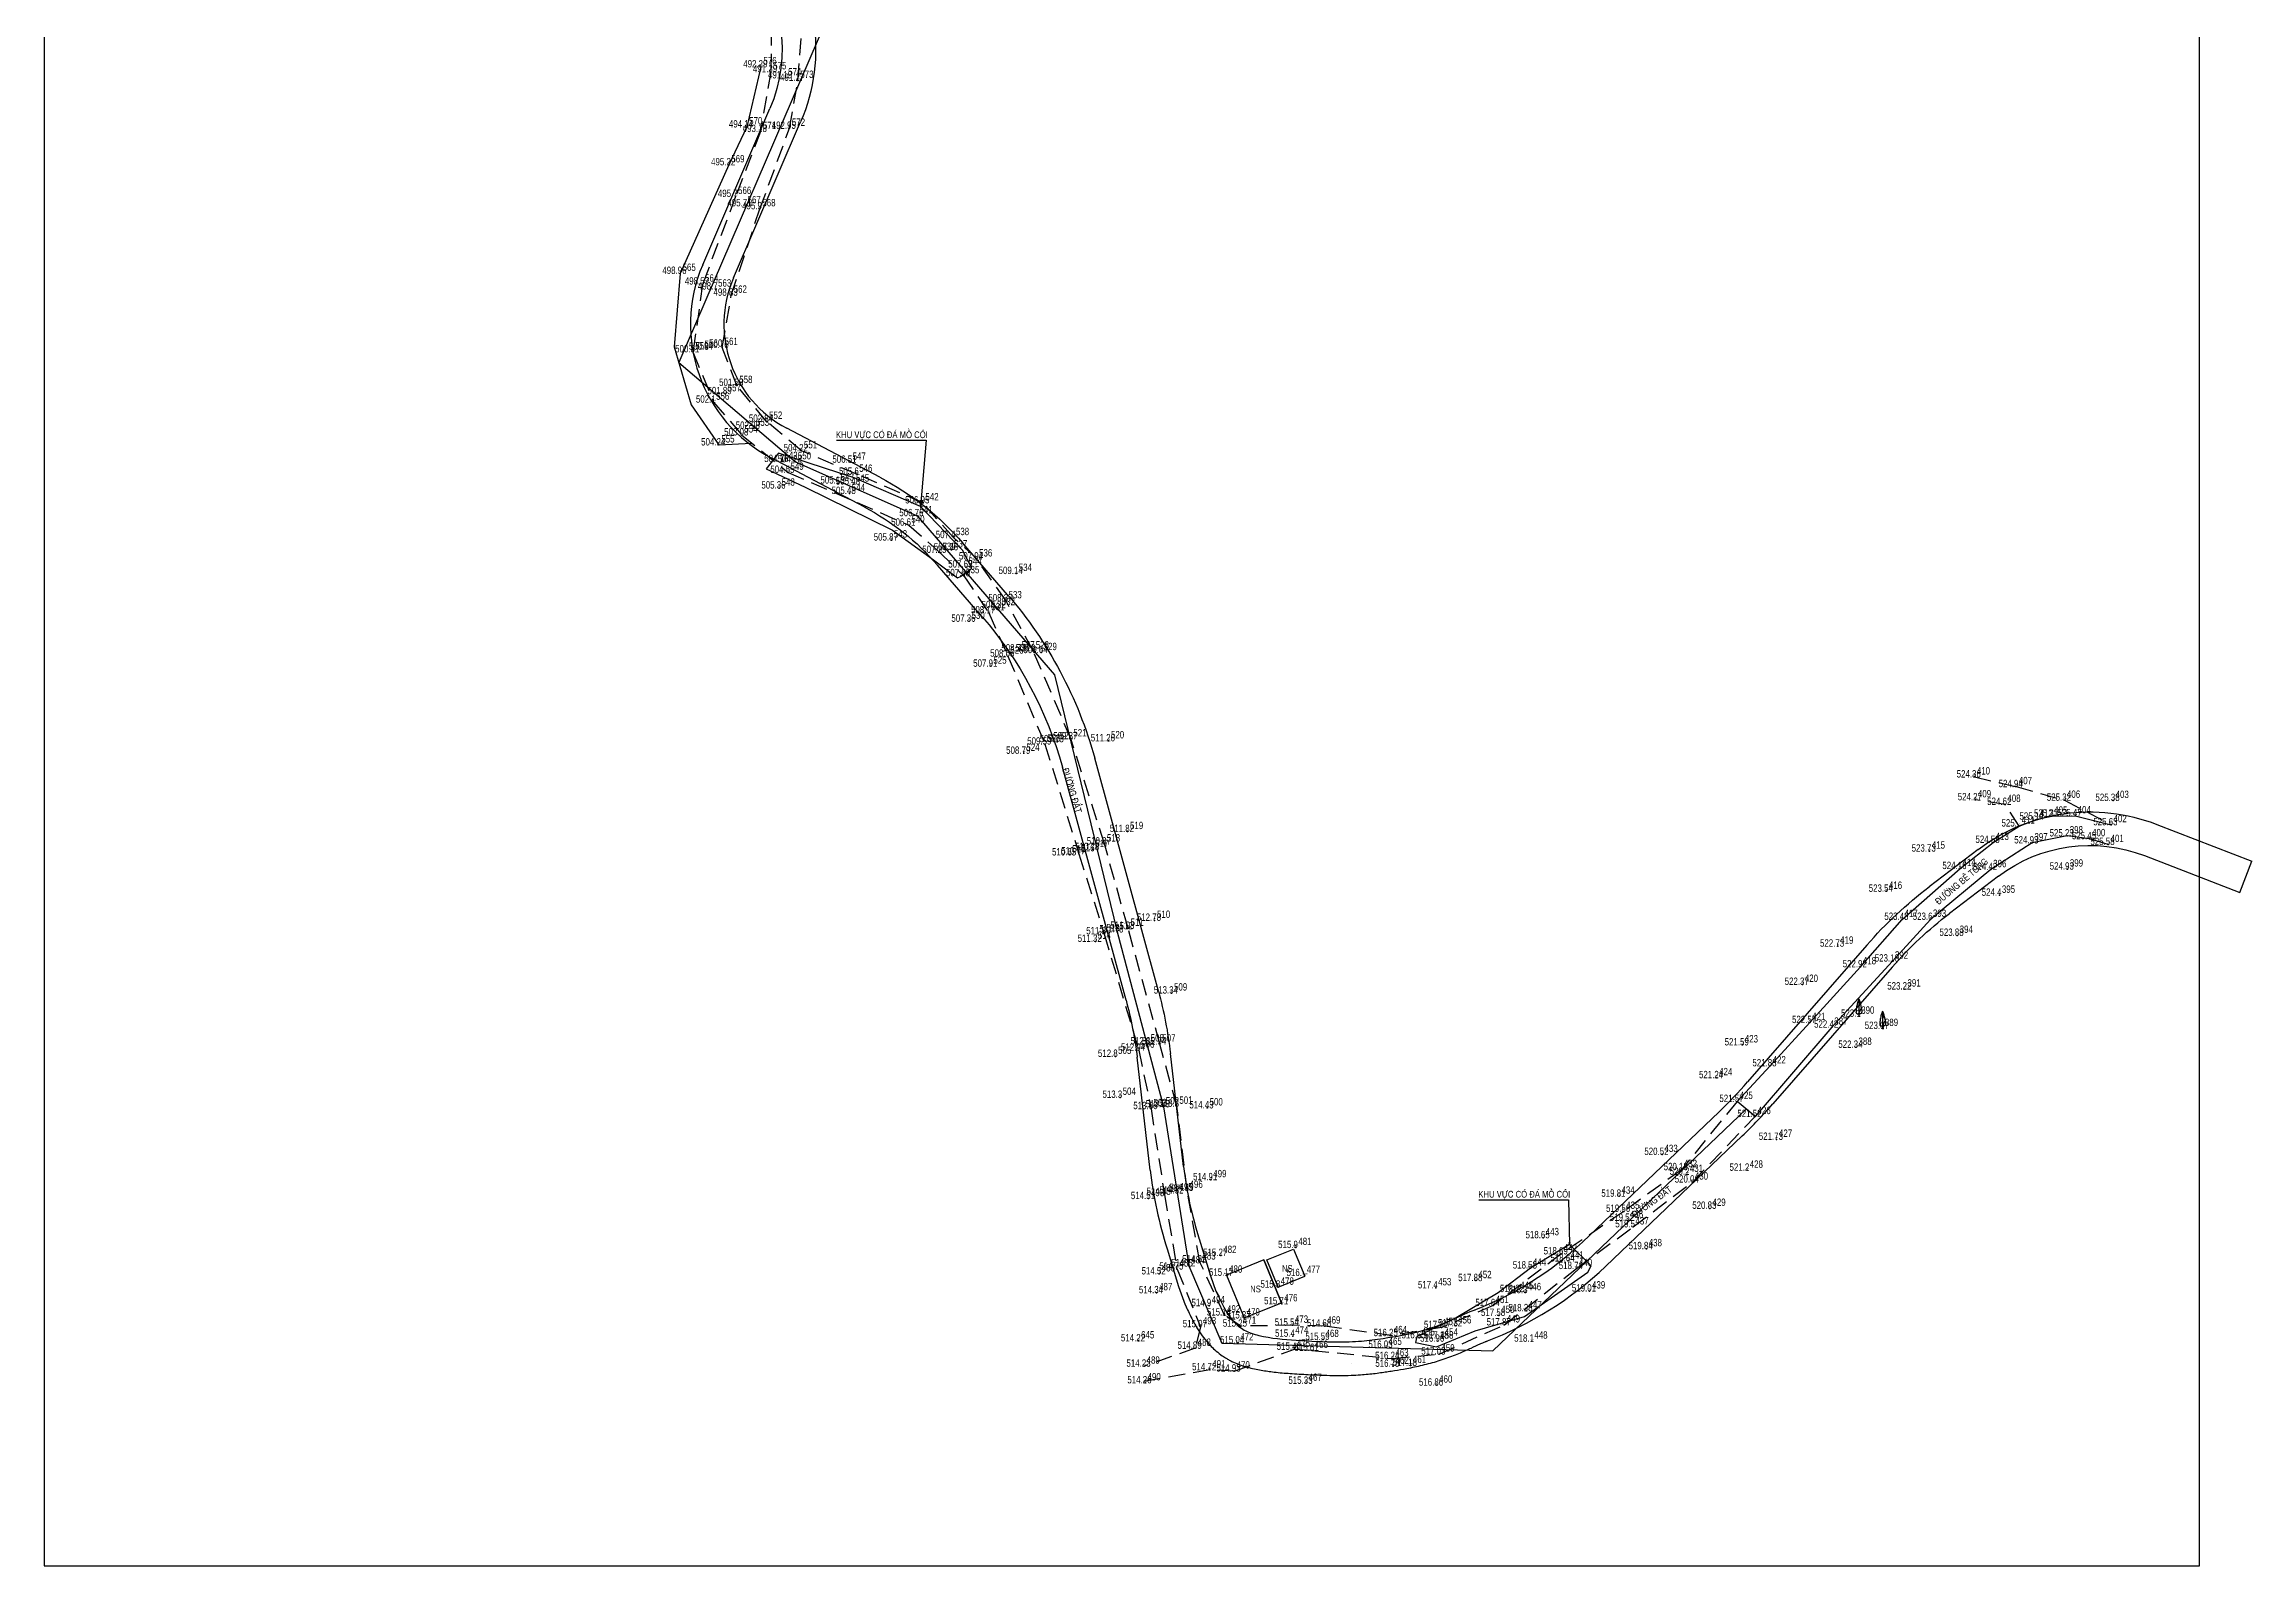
# Model space of a CAD drawing. Extents: x 543979 to 544308, y 1852451 to 1852854.
# Drawn here: x 543978.6 to 544307.5, y 1852450.5 to 1852677.4 of the extents above; entities that cross this region are included whole.
import ezdxf
from ezdxf.enums import TextEntityAlignment as Align

# ---------------------------------------------------------------- set-up
doc = ezdxf.new("R2010")
doc.units = 0
doc.header["$MEASUREMENT"] = 0
doc.linetypes.add('DUONGMON1', pattern=[3.75, 2.5, -1.25])
for name, color, linetype in [('congtrinh', 4, 'Continuous'), ('DIAVAT', 1, 'Continuous'), ('DIEM', 7, 'Continuous'), ('DOCAO_CT', 7, 'Continuous'), ('KHUNG', 1, 'Continuous'), ('NEN', 3, 'Continuous'), ('SHD_CT', 7, 'Continuous'), ('SO-THUA', 7, 'Continuous'), ('Tuyen duong', 1, 'Continuous')]:
    doc.layers.add(name, color=color, linetype=linetype)
doc.styles.add('MOC', font='VHARIALN.ttf', dxfattribs={"height": 2})
doc.linetypes.add('TAL_N_T', pattern='A,0.5,[130,ltypeshp.shx,S=0.25,R=0,X=0,Y=0.25],1,[130,ltypeshp.shx,S=0.5,R=0,X=0,Y=0.5],0.5', length=2)

# ---------------------------------------------------------------- blocks, each defined once
blk = doc.blocks.new('A$C63284C57')
at = {"layer": 'NEN', "color": 250}
blk.add_line((0.92, 0.85), (0.92, 0), dxfattribs=at)
for points in [[(0.92, 5.74), (0.92, 1.39)], [(0.92, 5.74), (0.92, 0), (1.37, 0)], [(0.92, 5.74), (0.92, 5.71)], [(0.92, 5.43), (0.99, 5.56)], [(0.92, 3.16), (1.44, 4.2)], [(0.92, 0.88), (1.77, 2.58)], [(0.92, 1.39), (0.92, 0.65)], [(0.92, 0.65), (0.92, 0.15)], [(0.92, 0.15), (0.92, 0)]]:
    blk.add_lwpolyline(points, dxfattribs=at)
for points in [[(0.92, 5.74), (0.71, 5.11), (0.52, 4.52), (0.36, 3.81), (0.21, 3.07), (0.11, 2.51), (0.05, 1.85), (0.02, 1.41), (0.02, 1.09), (0.24, 0.91), (0.61, 0.83), (0.92, 0.85)], [(0.92, 5.74), (1.18, 5.17), (1.34, 4.58), (1.5, 3.98), (1.59, 3.54), (1.72, 2.95), (1.81, 2.47), (1.9, 1.94), (1.9, 1.48), (1.78, 1.03), (1.62, 0.88), (1.26, 0.84), (0.92, 0.85)]]:
    blk.add_spline(points, degree=3, dxfattribs=at)

msp = doc.modelspace()

# ---------------------------------------------------------------- linework, layer by layer
at = {"layer": 'congtrinh', "color": 250}
for points in [[(544286.12, 1852558.07), (544283.36, 1852558.93), (544280.03, 1852559.35), (544274.78, 1852558.31), (544268.63, 1852554.33), (544259.65, 1852546.91), (544254, 1852540.69), (544244.95, 1852530.83), (544233.52, 1852517.52), (544230.85, 1852519.76), (544235.77, 1852525.08), (544241.66, 1852531.53), (544249.22, 1852539.84), (544255.41, 1852546.9), (544264.06, 1852554.49), (544268.99, 1852558.38), (544272.88, 1852560.82), (544275.55, 1852561.85), (544277.72, 1852562.29), (544281.21, 1852562.35), (544286.55, 1852561.02)], [(544162.47, 1852492.08), (544160.8, 1852496.15), (544164.75, 1852497.77), (544166.42, 1852493.7)], [(544160.34, 1852496.14), (544154.79, 1852493.86), (544157.41, 1852487.49), (544162.96, 1852489.77), (544160.34, 1852496.14)], [(544154.79, 1852493.86), (544157.41, 1852487.49)], [(544160.34, 1852496.14), (544162.96, 1852489.77)], [(544162.47, 1852492.08), (544166.42, 1852493.7)]]:
    msp.add_lwpolyline(points, dxfattribs=at)
at = {"layer": 'DIAVAT', "color": 250}
for points in [[(544096.65, 1852618.33), (544110.01, 1852618.33), (544109.2, 1852608.45), (544109.46, 1852609.36), (544109.2, 1852608.45), (544109.17, 1852609.43)], [(544192.36, 1852505.11), (544205.72, 1852505.11), (544205.87, 1852498.45), (544205.91, 1852498.73), (544205.87, 1852498.45), (544205.8, 1852498.72)]]:
    msp.add_lwpolyline(points, dxfattribs=at)
at = {"layer": 'DIEM', "color": 250}
for p in [(544085.41, 1852674), (544086.86, 1852673.26), (544089.11, 1852672.35), (544090.91, 1852671.99), (544083.28, 1852665.04), (544085.33, 1852664.36), (544089.66, 1852664.84), (544080.62, 1852659.4), (544081.63, 1852654.68), (544083.06, 1852653.28), (544085.25, 1852652.84), (544073.36, 1852643.21), (544076.72, 1852641.61), (544078.65, 1852640.87), (544080.98, 1852639.96), (544075.27, 1852631.52), (544077.32, 1852631.91), (544079.64, 1852632.17), (544080.08, 1852625.27), (544081.81, 1852626.5), (544078.36, 1852624), (544082.57, 1852619.12), (544084.3, 1852620.12), (544086.25, 1852621.15), (544079.15, 1852617.64), (544088.55, 1852615.17), (544090.54, 1852615.13), (544091.45, 1852616.76), (544098.69, 1852615.06), (544089.44, 1852613.55), (544096.92, 1852611.96), (544099.2, 1852611.8), (544099.69, 1852613.27), (544088.11, 1852611.21), (544098.58, 1852610.4), (544109.55, 1852609), (544107.45, 1852605.68), (544108.66, 1852607.09), (544104.85, 1852603.46), (544112.08, 1852601.61), (544113.81, 1852602), (544114.09, 1852603.82), (544115.95, 1852599.43), (544117.55, 1852600.64), (544123.45, 1852598.47), (544115.61, 1852598.15), (544119.35, 1852592.61), (544120.92, 1852593.38), (544121.93, 1852594.4), (544116.42, 1852591.35), (544122.2, 1852586.15), (544123.87, 1852586.93), (544125.98, 1852586.93), (544127.16, 1852586.68), (544119.68, 1852584.65), (544127.72, 1852573.05), (544129.56, 1852573.39), (544131.59, 1852573.82), (544137.19, 1852573.53), (544124.58, 1852571.67), (544266.19, 1852568.14), (544272.44, 1852566.7), (544266.35, 1852564.74), (544270.74, 1852564.05), (544277.72, 1852562.29), (544279.63, 1852564.67), (544281.21, 1852562.35), (544286.88, 1852564.64), (544140.04, 1852560), (544272.88, 1852560.82), (544275.55, 1852561.85), (544280.03, 1852559.35), (544283.36, 1852558.93), (544286.55, 1852561.02), (544131.41, 1852556.52), (544132.78, 1852556.67), (544134.84, 1852557.31), (544136.58, 1852558.15), (544259.48, 1852557.09), (544268.99, 1852558.38), (544274.78, 1852558.31), (544286.12, 1852558.07), (544264.06, 1852554.49), (544268.63, 1852554.33), (544280.05, 1852554.41), (544253.1, 1852551.1), (544269.92, 1852550.5), (544144.05, 1852546.76), (544255.41, 1852546.9), (544259.65, 1852546.91), (544135.23, 1852543.63), (544136.52, 1852544.76), (544138.47, 1852545.04), (544140.11, 1852545.58), (544245.83, 1852542.92), (544263.64, 1852544.53), (544249.22, 1852539.84), (544254, 1852540.69), (544146.58, 1852535.93), (544240.57, 1852537.22), (544255.85, 1852536.53), (544248.96, 1852532.47), (544241.66, 1852531.53), (544244.95, 1852530.83), (544252.49, 1852530.65), (544138.25, 1852526.48), (544141.69, 1852527.41), (544143.11, 1852528.34), (544144.84, 1852528.31), (544231.63, 1852528.2), (544248.56, 1852527.84), (544227.81, 1852523.31), (544235.77, 1852525.08), (544138.93, 1852520.38), (544230.85, 1852519.76), (544143.53, 1852518.69), (544145.36, 1852518.96), (544147.39, 1852519.05), (544151.89, 1852518.8), (544233.52, 1852517.52), (544236.71, 1852514.12), (544219.66, 1852511.87), (544222.54, 1852509.6), (544232.35, 1852509.51), (544148.9, 1852506.51), (544152.43, 1852508.1), (544223.44, 1852508.9), (544224.18, 1852507.75), (544143.17, 1852505.29), (544145.51, 1852505.92), (544147.41, 1852506.12), (544213.25, 1852505.64), (544213.95, 1852503.38), (544226.8, 1852503.83), (544214.53, 1852502.04), (544215.33, 1852501.07), (544153.92, 1852496.81), (544165.11, 1852497.99), (544201.96, 1852499.45), (544204.65, 1852497.03), (544217.32, 1852497.82), (544144.75, 1852494.06), (544147.4, 1852494.79), (544149.16, 1852495.26), (544150.81, 1852495.83), (544154.79, 1852493.86), (544166.37, 1852493.82), (544191.93, 1852493.06), (544200.06, 1852494.93), (544205.68, 1852495.99), (544206.91, 1852494.86), (544144.36, 1852491.25), (544162.47, 1852492.08), (544185.94, 1852491.99), (544198.14, 1852491.43), (544199.31, 1852491.27), (544208.86, 1852491.51), (544152.2, 1852489.32), (544154.48, 1852487.93), (544157.41, 1852487.49), (544163.02, 1852489.61), (544164.6, 1852486.41), (544194.49, 1852489.34), (544195.32, 1852487.86), (544196.16, 1852486.46), (544199.41, 1852488.57), (544141.68, 1852484.08), (544150.89, 1852486.19), (544156.46, 1852483.79), (544156.86, 1852486.27), (544164.65, 1852484.77), (544169.16, 1852484.29), (544169.4, 1852486.28), (544178.56, 1852483.12), (544179.33, 1852484.86), (544183.48, 1852484.52), (544186.26, 1852484.03), (544186.82, 1852486.06), (544186.9, 1852484.48), (544188.91, 1852486.31), (544200.27, 1852484.03), (544142.5, 1852480.3), (544150.12, 1852482.97), (544164.89, 1852482.82), (544167.54, 1852482.66), (544179.56, 1852481.44), (544179.59, 1852480.29), (544182.18, 1852480.41), (544186.43, 1852482.11), (544142.64, 1852477.81), (544152.28, 1852479.77), (544155.92, 1852479.58), (544166.64, 1852477.75), (544186.09, 1852477.48)]:
    msp.add_point(p, dxfattribs=at)
at = {"layer": 'KHUNG', "color": 250}
msp.add_lwpolyline([(543978.61, 1852450.54), (544299.75, 1852450.54), (544299.75, 1852854.29), (543978.61, 1852854.29)], close=True, dxfattribs=at)
msp.add_lwpolyline([(544014.76, 1852829.49), (544020.88, 1852827.88), (544040.31, 1852830.37), (544053.32, 1852819.86), (544063.95, 1852802.36), (544064.77, 1852786.01), (544068.02, 1852758.74), (544058.39, 1852727.96), (544062.5, 1852716.25), (544077.43, 1852701.78), (544095.15, 1852681.02), (544073.17, 1852629.92), (544090.54, 1852615.13), (544108.66, 1852607.09), (544129.14, 1852583.38), (544138.47, 1852545.04), (544145.36, 1852518.96), (544149.16, 1852495.26), (544154.09, 1852483.73), (544194.45, 1852482.57), (544232.18, 1852518.64)], dxfattribs=at)
at = {"layer": 'NEN', "color": 250, "linetype": 'DUONGMON1'}
for points in [[(544086.99, 1852679.71), (544086.86, 1852673.26), (544085.33, 1852664.36), (544081.63, 1852654.68), (544076.72, 1852641.61), (544075.27, 1852631.52), (544078.36, 1852624), (544082.57, 1852619.12), (544089.44, 1852613.55), (544107.45, 1852605.68), (544112.08, 1852601.61), (544115.61, 1852598.15), (544119.35, 1852592.61), (544122.2, 1852586.15), (544127.72, 1852573.05), (544132.78, 1852556.67), (544136.52, 1852544.76), (544141.69, 1852527.41), (544143.53, 1852518.69), (544145.51, 1852505.92), (544147.4, 1852494.79), (544150.89, 1852486.19), (544150.12, 1852482.97), (544142.5, 1852480.3)], [(544230.85, 1852519.76), (544222.54, 1852509.6), (544213.95, 1852503.38), (544204.65, 1852497.03), (544194.49, 1852489.34), (544186.82, 1852486.06), (544179.33, 1852484.86), (544169.4, 1852486.28), (544164.6, 1852486.41), (544156.86, 1852486.27), (544154.48, 1852487.93), (544150.81, 1852495.83), (544148.9, 1852506.51), (544147.39, 1852519.05), (544144.84, 1852528.31), (544140.11, 1852545.58), (544136.58, 1852558.15), (544131.59, 1852573.82), (544125.98, 1852586.93), (544121.93, 1852594.4), (544117.55, 1852600.64), (544114.09, 1852603.82), (544109.55, 1852609), (544099.69, 1852613.27), (544091.45, 1852616.76), (544086.25, 1852621.15), (544081.81, 1852626.5), (544079.64, 1852632.17), (544080.98, 1852639.96), (544085.25, 1852652.84), (544089.66, 1852664.84), (544090.91, 1852671.99), (544091.48, 1852679.39)], [(544266.19, 1852568.14), (544272.44, 1852566.7), (544279.63, 1852564.67), (544286.55, 1852561.02)], [(544272.88, 1852560.82), (544270.74, 1852564.05), (544266.35, 1852564.74)], [(544155.92, 1852479.58), (544164.89, 1852482.82), (544167.54, 1852482.66), (544179.56, 1852481.44), (544186.43, 1852482.11), (544196.16, 1852486.46), (544206.91, 1852494.86), (544215.33, 1852501.07), (544224.18, 1852507.75), (544233.52, 1852517.52)], [(544155.92, 1852479.58), (544152.28, 1852479.77), (544142.35, 1852478)]]:
    msp.add_lwpolyline(points, dxfattribs=at)
at = {"layer": 'NEN', "color": 250, "linetype": 'TAL_N_T'}
msp.add_lwpolyline([(544085.41, 1852674), (544083.28, 1852665.04), (544080.62, 1852659.4), (544073.36, 1852643.21), (544072.5, 1852632.25), (544074.99, 1852623.6), (544079.15, 1852617.64), (544084.05, 1852617.92)], dxfattribs=at)
at = {"layer": 'NEN', "color": 250}
for points in [[(544115.12, 1852598.04), (544116.85, 1852599.25), (544115.43, 1852601.93), (544109.2, 1852608.45), (544099.28, 1852612.73), (544092.43, 1852614.97), (544088.04, 1852616.41), (544086.2, 1852614.06), (544092.01, 1852611.36), (544104.99, 1852604.95), (544111.11, 1852600.49), (544114.71, 1852597.83), (544115.12, 1852598.04)], [(544200.06, 1852494.93), (544195.25, 1852491.23), (544188.96, 1852487.52), (544183.11, 1852484.71), (544182.92, 1852483.84), (544186.06, 1852483.18), (544191.79, 1852485.58), (544199.14, 1852487.71), (544208.61, 1852494.32), (544209.1, 1852495.27), (544205.87, 1852498.45), (544200.06, 1852494.93)]]:
    msp.add_lwpolyline(points, dxfattribs=at)
at = {"layer": 'Tuyen duong', "color": 1, "lineweight": 25}
for points in [[(544087.04, 1852694.45, -0.28468), (544091.32, 1852665.8, -0.28468)], [(544083.22, 1852691.21, -0.28468), (544086.73, 1852667.77, -0.28468)], [(544076.73, 1852644.51, 0.391422), (544086.91, 1852615.72, 0.391422)], [(544081.32, 1852642.54, 0.391422), (544089.24, 1852620.14, 0.391422)], [(544103.13, 1852612.83, -0.09374), (544115.5, 1852603, -0.09374)], [(544100.8, 1852608.4, -0.09374), (544111.71, 1852599.73, -0.09374)], [(544122.15, 1852595.3, -0.111834), (544135.13, 1852570.93, -0.111834)], [(544118.36, 1852592.03, -0.111834), (544130.31, 1852569.61, -0.111834)], [(544118.36, 1852592.03, -0.111834), (544130.31, 1852569.61, -0.111834)], [(544266.74, 1852557.32, -0.260883), (544293.35, 1852561.08, -0.260883)], [(544269.77, 1852553.34, -0.260883), (544291.54, 1852556.42, -0.260883)], [(544250.18, 1852543.09, -0.050801), (544259.43, 1852551.75, -0.050801)], [(544253.95, 1852539.81, -0.050801), (544262.46, 1852547.77, -0.050801)], [(544144.62, 1852536.21, -0.037815), (544146.41, 1852526.94, -0.037815)], [(544139.8, 1852534.89, -0.037815), (544141.45, 1852526.37, -0.037815)], [(544228.15, 1852518.24, 0.022782), (544232.4, 1852522.69, 0.022782)], [(544231.6, 1852514.63, 0.022782), (544236.16, 1852519.4, 0.022782)], [(544143.41, 1852509.51, 0.047278), (544145.91, 1852497.81, 0.047278)], [(544148.37, 1852510.09, 0.047449), (544150.7, 1852499.26, 0.047449)], [(544191.54, 1852488.62, 0.099376), (544207.82, 1852498.81)], [(544193.4, 1852483.98, 0.099815), (544211.28, 1852495.2)]]:
    msp.add_lwpolyline(points, format="xyb", dxfattribs=at)
for points in [[(544076.73, 1852644.51), (544086.73, 1852667.77)], [(544081.32, 1852642.54), (544091.32, 1852665.8)], [(544103.13, 1852612.83), (544089.24, 1852620.14)], [(544100.8, 1852608.4), (544086.91, 1852615.72)], [(544122.15, 1852595.3), (544115.5, 1852603)], [(544118.36, 1852592.03), (544111.71, 1852599.73)], [(544139.8, 1852534.89), (544130.31, 1852569.61)], [(544144.62, 1852536.21), (544135.13, 1852570.93)], [(544293.35, 1852561.08), (544307.53, 1852555.58)], [(544266.74, 1852557.32), (544259.43, 1852551.75)], [(544291.54, 1852556.42), (544305.72, 1852550.92)], [(544305.72, 1852550.92), (544307.53, 1852555.58)], [(544269.77, 1852553.34), (544262.46, 1852547.77)], [(544250.18, 1852543.09), (544232.4, 1852522.69)], [(544253.95, 1852539.81), (544236.16, 1852519.4)], [(544143.41, 1852509.51), (544141.45, 1852526.37)], [(544148.37, 1852510.09), (544146.41, 1852526.94)], [(544228.15, 1852518.24), (544207.82, 1852498.81)], [(544231.6, 1852514.63), (544211.28, 1852495.2)], [(544173.35, 1852480.65), (544173.35, 1852480.65)]]:
    msp.add_lwpolyline(points, dxfattribs=at)
at = {"layer": 'Tuyen duong'}
for points in [[(544145.91, 1852497.81), (544147.63, 1852492.18), (544148.62, 1852489.43), (544148.72, 1852489.25)], [(544150.69, 1852499.27), (544152.38, 1852493.76), (544153.2, 1852491.47), (544153.66, 1852490.63)]]:
    msp.add_lwpolyline(points, dxfattribs=at)
msp.add_spline([(544153.2, 1852491.47), (544155.84, 1852486.98), (544157.41, 1852485.69), (544159.58, 1852484.89), (544165.17, 1852484.17), (544171.27, 1852483.92), (544174.86, 1852484.05), (544178.09, 1852484.45), (544183.8, 1852485.58), (544187.99, 1852487.05), (544191.54, 1852488.62), (544191.83, 1852488.73)], degree=3, dxfattribs=at)
msp.add_open_spline([(544148.65, 1852489.39), (544148.79, 1852489.09), (544148.94, 1852488.77), (544149.41, 1852487.78), (544149.76, 1852487.06), (544150.64, 1852485.55), (544151.17, 1852484.75), (544152.24, 1852483.49), (544152.7, 1852483.01), (544153.52, 1852482.31), (544153.82, 1852482.07), (544154.35, 1852481.7), (544154.57, 1852481.56), (544154.96, 1852481.33), (544155.13, 1852481.23), (544155.47, 1852481.06), (544155.64, 1852480.98), (544156.13, 1852480.75), (544156.45, 1852480.62), (544157.15, 1852480.37), (544157.52, 1852480.26), (544158.24, 1852480.07), (544158.58, 1852479.99), (544159.26, 1852479.84), (544159.59, 1852479.77), (544160.59, 1852479.6), (544161.23, 1852479.51), (544162.68, 1852479.34), (544163.47, 1852479.27), (544164.69, 1852479.19), (544165.13, 1852479.16), (544166.04, 1852479.1), (544166.49, 1852479.08), (544167.86, 1852479.01), (544168.78, 1852478.97), (544170.31, 1852478.93), (544170.9, 1852478.92), (544172.11, 1852478.92), (544172.72, 1852478.93), (544173.8, 1852478.97), (544174.26, 1852478.99), (544175.1, 1852479.05), (544175.49, 1852479.08), (544176.6, 1852479.19), (544177.29, 1852479.28), (544178.27, 1852479.42), (544178.57, 1852479.47), (544179.17, 1852479.56), (544179.47, 1852479.6), (544180.38, 1852479.75), (544181, 1852479.85), (544182.4, 1852480.11), (544183.19, 1852480.27), (544184.76, 1852480.65), (544185.55, 1852480.86), (544187.09, 1852481.34), (544187.86, 1852481.61), (544188.95, 1852482.03), (544189.29, 1852482.17), (544189.91, 1852482.43), (544190.19, 1852482.55), (544190.71, 1852482.79), (544190.96, 1852482.9), (544191.69, 1852483.24), (544192.13, 1852483.44), (544192.72, 1852483.7), (544192.89, 1852483.77), (544193.14, 1852483.87), (544193.21, 1852483.9), (544193.34, 1852483.95), (544193.39, 1852483.97), (544193.5, 1852484.02), (544193.55, 1852484.03), (544193.6, 1852484.05)], degree=3, knots=[0, 0, 0, 0, 0.981086, 0.981086, 2.943259, 2.943259, 4.905432, 4.905432, 6.124741, 6.124741, 6.762186, 6.762186, 7.167048, 7.167048, 7.468228, 7.468228, 7.769408, 7.769408, 8.371768, 8.371768, 9.143624, 9.143624, 9.969873, 9.969873, 10.796122, 10.796122, 12.44862, 12.44862, 14.604825, 14.604825, 15.91852, 15.91852, 17.232215, 17.232215, 19.859606, 19.859606, 21.534286, 21.534286, 23.208966, 23.208966, 24.40561, 24.40561, 25.400642, 25.400642, 27.299463, 27.299463, 28.175548, 28.175548, 29.051633, 29.051633, 30.803802, 30.803802, 32.96116, 32.96116, 35.043166, 35.043166, 37.125171, 37.125171, 38.080946, 38.080946, 38.860335, 38.860335, 39.639724, 39.639724, 41.198503, 41.198503, 41.881227, 41.881227, 42.199297, 42.199297, 42.430063, 42.430063, 42.60234, 42.60234, 42.60234, 42.60234], dxfattribs=at)

# ---------------------------------------------------------------- block references
at = {"color": 250, "linetype": 'Continuous', "xscale": 0.4499827870167792, "yscale": 0.4499827870167792, "zscale": 0.449982787048613}
for p in [(544248.55, 1852532.47), (544252.08, 1852530.65)]:
    msp.add_blockref('A$C63284C57', p, dxfattribs=at)

# ---------------------------------------------------------------- texts
at = {"layer": 'DOCAO_CT', "color": 250, "width": 0.8}
for s, p in [('492.29', (544082.77, 1852673.92)), ('491.29', (544084.22, 1852673.19)), ('491.19', (544086.46, 1852672.28)), ('491.27', (544088.26, 1852671.91)), ('494.14', (544080.64, 1852664.96)), ('493.18', (544082.69, 1852664.28)), ('492.95', (544087.01, 1852664.76)), ('495.22', (544077.98, 1852659.32)), ('495.7', (544078.99, 1852654.6)), ('495.71', (544080.41, 1852653.21)), ('495.9', (544082.61, 1852652.77)), ('498.96', (544070.72, 1852643.13)), ('498.57', (544074.07, 1852641.54)), ('498.7', (544076.01, 1852640.8)), ('498.83', (544078.34, 1852639.88)), ('500.81', (544072.62, 1852631.44)), ('500.84', (544074.68, 1852631.83)), ('500.76', (544076.99, 1852632.09)), ('502.1', (544075.72, 1852623.93)), ('501.89', (544077.44, 1852625.2)), ('501.58', (544079.17, 1852626.42)), ('502.84', (544083.61, 1852621.08)), ('504.24', (544076.5, 1852617.56)), ('503.08', (544079.93, 1852619.05)), ('502.98', (544081.65, 1852620.04)), ('504.16', (544085.9, 1852615.09)), ('504.28', (544087.9, 1852615.05)), ('504.22', (544088.8, 1852616.69)), ('506.51', (544096.05, 1852614.98)), ('505.36', (544085.47, 1852611.13)), ('504.55', (544086.8, 1852613.47)), ('505.15', (544094.27, 1852611.88)), ('505.48', (544095.93, 1852610.32)), ('505.48', (544096.56, 1852611.72)), ('505.6', (544097.04, 1852613.19)), ('506.76', (544106.02, 1852607.01)), ('506.95', (544106.9, 1852608.92)), ('506.61', (544104.81, 1852605.6)), ('507.4', (544111.45, 1852603.74)), ('505.87', (544102.21, 1852603.38)), ('507.25', (544109.44, 1852601.54)), ('507.36', (544111.17, 1852601.92)), ('507.94', (544114.9, 1852600.56)), ('507.68', (544112.97, 1852598.07)), ('507.63', (544113.31, 1852599.36)), ('509.14', (544120.81, 1852598.39)), ('508.37', (544119.29, 1852594.32)), ('507.36', (544113.78, 1852591.27)), ('508.17', (544116.71, 1852592.53)), ('508.32', (544118.28, 1852593.3)), ('507.91', (544117.03, 1852584.57)), ('508.65', (544119.56, 1852586.07)), ('508.73', (544121.22, 1852586.85)), ('508.9', (544123.34, 1852586.85)), ('509.64', (544124.52, 1852586.6)), ('508.79', (544121.94, 1852571.59)), ('509.59', (544125.08, 1852572.97)), ('509.73', (544126.92, 1852573.32)), ('509.87', (544128.95, 1852573.74)), ('511.26', (544134.55, 1852573.45)), ('524.36', (544263.55, 1852568.06)), ('524.27', (544263.71, 1852564.66)), ('524.94', (544269.8, 1852566.62)), ('525.32', (544276.98, 1852564.59)), ('525.38', (544284.23, 1852564.56)), ('524.62', (544268.1, 1852563.97)), ('525.14', (544272.91, 1852561.77)), ('525.33', (544275.07, 1852562.22)), ('525.47', (544278.57, 1852562.27)), ('525.63', (544283.91, 1852560.94)), ('510.87', (544133.94, 1852558.07)), ('511.82', (544137.39, 1852559.93)), ('524.58', (544266.35, 1852558.31)), ('525.', (544270.23, 1852560.75)), ('524.93', (544272.13, 1852558.23)), ('525.23', (544277.39, 1852559.27)), ('525.45', (544280.72, 1852558.86)), ('525.58', (544283.48, 1852557.99)), ('510.65', (544128.77, 1852556.44)), ('510.77', (544130.14, 1852556.59)), ('510.78', (544132.2, 1852557.23)), ('523.73', (544256.84, 1852557.01)), ('524.16', (544261.42, 1852554.41)), ('524.42', (544265.99, 1852554.25)), ('524.93', (544277.41, 1852554.33)), ('523.54', (544250.45, 1852551.02)), ('524.4', (544267.28, 1852550.43)), ('511.8', (544133.87, 1852544.68)), ('511.78', (544135.82, 1852544.96)), ('511.93', (544137.46, 1852545.5)), ('512.78', (544141.41, 1852546.69)), ('523.43', (544252.77, 1852546.83)), ('523.6', (544257.01, 1852546.83)), ('511.32', (544132.59, 1852543.55)), ('522.73', (544243.19, 1852542.84)), ('523.88', (544260.99, 1852544.45)), ('522.92', (544246.57, 1852539.76)), ('523.16', (544251.35, 1852540.62)), ('513.34', (544143.94, 1852535.85)), ('522.37', (544237.92, 1852537.14)), ('523.22', (544253.21, 1852536.45)), ('522.57', (544239.02, 1852531.45)), ('523.1', (544246.32, 1852532.39)), ('512.85', (544140.47, 1852528.26)), ('512.94', (544142.2, 1852528.23)), ('521.59', (544228.98, 1852528.12)), ('522.42', (544242.31, 1852530.76)), ('523.07', (544249.85, 1852530.57)), ('512.8', (544135.61, 1852526.41)), ('512.94', (544139.04, 1852527.33)), ('521.83', (544233.12, 1852525)), ('522.34', (544245.92, 1852527.76)), ('521.24', (544225.16, 1852523.23)), ('513.3', (544136.29, 1852520.3)), ('513.66', (544140.88, 1852518.62)), ('513.68', (544142.72, 1852518.88)), ('513.8', (544144.74, 1852518.97)), ('514.43', (544149.24, 1852518.73)), ('521.57', (544228.2, 1852519.68)), ('521.52', (544230.88, 1852517.44)), ('520.52', (544217.02, 1852511.79)), ('521.73', (544234.07, 1852514.04)), ('520.13', (544219.9, 1852509.52)), ('520.2', (544220.79, 1852508.83)), ('521.2', (544229.71, 1852509.43)), ('514.51', (544140.52, 1852505.21)), ('514.45', (544142.87, 1852505.84)), ('514.32', (544144.77, 1852506.04)), ('514.49', (544146.26, 1852506.43)), ('514.91', (544149.79, 1852508.02)), ('519.81', (544210.61, 1852505.56)), ('520.04', (544221.54, 1852507.67)), ('519.56', (544211.31, 1852503.3)), ('519.52', (544211.88, 1852501.97)), ('520.83', (544224.16, 1852503.76)), ('518.65', (544199.32, 1852499.37)), ('519.5', (544212.69, 1852500.99)), ('514.72', (544146.52, 1852495.19)), ('514.82', (544148.17, 1852495.76)), ('515.27', (544151.28, 1852496.73)), ('515.9', (544162.46, 1852497.91)), ('518.69', (544202.01, 1852496.96)), ('518.64', (544203.03, 1852495.91)), ('519.84', (544214.67, 1852497.74)), ('514.52', (544142.11, 1852493.98)), ('514.75', (544144.75, 1852494.71)), ('515.17', (544152.15, 1852493.78)), ('515.8', (544159.83, 1852492)), ('516.', (544163.72, 1852493.74)), ('517.4', (544183.29, 1852491.91)), ('517.88', (544189.29, 1852492.98)), ('518.58', (544197.42, 1852494.86)), ('518.74', (544204.27, 1852494.78)), ('514.34', (544141.72, 1852491.17)), ('514.9', (544149.55, 1852489.25)), ('515.71', (544160.37, 1852489.53)), ('517.64', (544191.85, 1852489.26)), ('518.22', (544195.5, 1852491.35)), ('518.3', (544196.67, 1852491.19)), ('519.01', (544206.22, 1852491.43)), ('515.07', (544148.25, 1852486.11)), ('515.14', (544151.84, 1852487.85)), ('515.25', (544154.22, 1852486.19)), ('515.37', (544154.77, 1852487.41)), ('515.54', (544161.95, 1852486.33)), ('514.68', (544166.76, 1852486.2)), ('517.01', (544184.18, 1852485.98)), ('517.32', (544186.27, 1852486.23)), ('517.58', (544192.68, 1852487.78)), ('517.87', (544193.52, 1852486.38)), ('518.28', (544196.77, 1852488.49)), ('514.22', (544139.04, 1852484)), ('514.89', (544147.47, 1852482.89)), ('515.04', (544153.81, 1852483.71)), ('515.4', (544162, 1852484.69)), ('515.46', (544162.24, 1852482.74)), ('515.61', (544164.9, 1852482.58)), ('515.59', (544166.52, 1852484.21)), ('516.03', (544175.91, 1852483.04)), ('516.25', (544176.69, 1852484.78)), ('516.63', (544180.84, 1852484.45)), ('516.96', (544183.61, 1852483.95)), ('517.03', (544183.78, 1852482.03)), ('517.18', (544184.26, 1852484.4)), ('518.1', (544197.63, 1852483.95)), ('514.23', (544139.86, 1852480.22)), ('514.72', (544149.64, 1852479.69)), ('514.93', (544153.27, 1852479.5)), ('516.24', (544176.92, 1852481.36)), ('516.78', (544176.94, 1852480.21)), ('517.18', (544179.54, 1852480.33)), ('514.26', (544140, 1852477.74)), ('515.33', (544163.99, 1852477.67)), ('516.86', (544183.44, 1852477.4))]:
    msp.add_text(s, height=1.1, dxfattribs=at).set_placement(p)
at = {"layer": 'KHUNG', "color": 250, "style": 'MOC'}
for s, p in [('khu vùc cã ®¸ må c«i ', (544096.58, 1852618.66)), ('khu vùc cã ®¸ må c«i ', (544192.29, 1852505.44)), ('ns', (544163.03, 1852494.38)), ('ns', (544158.3, 1852491.32))]:
    msp.add_text(s, height=1, dxfattribs=at).set_placement(p)
for s, rotation, p in [('®\xadêng ®Êt', 287.0245, (544130.26, 1852569.3)), ('®\xadêng bª t«ng', 40.3131, (544260.86, 1852549.03)), ('®\xadêng ®Êt', 35.7359, (544215.61, 1852502.37))]:
    msp.add_text(s, height=1, rotation=rotation, dxfattribs=at).set_placement(p)
at = {"layer": 'SHD_CT', "color": 250, "width": 0.8}
for s, p in [('576', (544085.78, 1852674.37)), ('575', (544087.23, 1852673.63)), ('574', (544089.47, 1852672.72)), ('573', (544091.27, 1852672.35)), ('570', (544083.65, 1852665.41)), ('571', (544085.7, 1852664.72)), ('572', (544090.02, 1852665.21)), ('569', (544080.99, 1852659.76)), ('566', (544082, 1852655.04)), ('567', (544083.42, 1852653.65)), ('568', (544085.62, 1852653.21)), ('565', (544073.73, 1852643.58)), ('564', (544077.08, 1852641.98)), ('563', (544079.02, 1852641.24)), ('562', (544081.35, 1852640.32)), ('559', (544075.63, 1852631.88)), ('560', (544077.69, 1852632.28)), ('561', (544080, 1852632.53)), ('558', (544082.18, 1852626.86)), ('556', (544078.73, 1852624.37)), ('557', (544080.45, 1852625.64)), ('553', (544084.66, 1852620.48)), ('552', (544086.62, 1852621.52)), ('555', (544079.51, 1852618)), ('554', (544082.94, 1852619.49)), ('551', (544091.81, 1852617.13)), ('642', (544088.91, 1852615.54)), ('549', (544089.81, 1852613.92)), ('550', (544090.91, 1852615.5)), ('547', (544099.06, 1852615.42)), ('546', (544100.05, 1852613.63)), ('548', (544088.48, 1852611.57)), ('643', (544097.28, 1852612.32)), ('544', (544098.94, 1852610.76)), ('545', (544099.57, 1852612.17)), ('541', (544109.03, 1852607.46)), ('542', (544109.91, 1852609.36)), ('543', (544105.22, 1852603.83)), ('540', (544107.82, 1852606.05)), ('538', (544114.46, 1852604.19)), ('539', (544112.45, 1852601.98)), ('537', (544114.18, 1852602.36)), ('536', (544117.91, 1852601.01)), ('535', (544115.98, 1852598.51)), ('644', (544116.32, 1852599.8)), ('534', (544123.82, 1852598.84)), ('533', (544122.3, 1852594.77)), ('530', (544116.79, 1852591.71)), ('531', (544119.72, 1852592.98)), ('532', (544121.29, 1852593.75)), ('527', (544124.23, 1852587.3)), ('528', (544126.35, 1852587.29)), ('525', (544120.04, 1852585.02)), ('526', (544122.57, 1852586.52)), ('529', (544127.53, 1852587.05)), ('521', (544131.96, 1852574.19)), ('524', (544124.95, 1852572.03)), ('523', (544128.09, 1852573.42)), ('522', (544129.93, 1852573.76)), ('520', (544137.56, 1852573.9)), ('410', (544266.56, 1852568.51)), ('409', (544266.72, 1852565.1)), ('408', (544271.11, 1852564.42)), ('407', (544272.81, 1852567.06)), ('406', (544279.99, 1852565.03)), ('403', (544287.24, 1852565)), ('411', (544273.24, 1852561.19)), ('412', (544275.92, 1852562.22)), ('405', (544278.08, 1852562.66)), ('404', (544281.58, 1852562.71)), ('402', (544286.92, 1852561.39)), ('517', (544135.21, 1852557.68)), ('518', (544136.95, 1852558.52)), ('519', (544140.4, 1852560.37)), ('413', (544269.36, 1852558.75)), ('397', (544275.14, 1852558.68)), ('398', (544280.4, 1852559.72)), ('400', (544283.73, 1852559.3)), ('401', (544286.49, 1852558.44)), ('515', (544131.78, 1852556.89)), ('516', (544133.15, 1852557.04)), ('415', (544259.85, 1852557.45)), ('414', (544264.43, 1852554.86)), ('396', (544269, 1852554.69)), ('399', (544280.42, 1852554.78)), ('416', (544253.46, 1852551.46)), ('395', (544270.29, 1852550.87)), ('513', (544136.88, 1852545.12)), ('512', (544138.83, 1852545.41)), ('511', (544140.47, 1852545.95)), ('510', (544144.42, 1852547.13)), ('417', (544255.78, 1852547.27)), ('393', (544260.02, 1852547.28)), ('394', (544264, 1852544.89)), ('514', (544135.6, 1852544)), ('419', (544246.2, 1852543.28)), ('418', (544249.58, 1852540.21)), ('392', (544254.36, 1852541.06)), ('509', (544146.95, 1852536.3)), ('420', (544240.93, 1852537.59)), ('391', (544256.22, 1852536.89)), ('421', (544242.03, 1852531.9)), ('390', (544249.33, 1852532.84)), ('508', (544143.48, 1852528.71)), ('507', (544145.21, 1852528.68)), ('423', (544231.99, 1852528.56)), ('387', (544245.32, 1852531.2)), ('388', (544248.93, 1852528.2)), ('389', (544252.86, 1852531.02)), ('505', (544138.62, 1852526.85)), ('506', (544142.05, 1852527.77)), ('422', (544236.13, 1852525.44)), ('424', (544228.17, 1852523.67)), ('504', (544139.3, 1852520.75)), ('503', (544143.89, 1852519.06)), ('502', (544145.73, 1852519.32)), ('501', (544147.75, 1852519.42)), ('500', (544152.25, 1852519.17)), ('425', (544231.21, 1852520.13)), ('426', (544233.89, 1852517.88)), ('433', (544220.03, 1852512.23)), ('427', (544237.08, 1852514.49)), ('499', (544152.8, 1852508.47)), ('432', (544222.91, 1852509.97)), ('431', (544223.8, 1852509.27)), ('428', (544232.72, 1852509.88)), ('498', (544143.53, 1852505.65)), ('497', (544145.88, 1852506.28)), ('495', (544147.78, 1852506.49)), ('496', (544149.27, 1852506.88)), ('434', (544213.62, 1852506.01)), ('430', (544224.55, 1852508.12)), ('435', (544214.32, 1852503.75)), ('436', (544214.89, 1852502.41)), ('429', (544227.17, 1852504.2)), ('443', (544202.33, 1852499.82)), ('437', (544215.7, 1852501.43)), ('485', (544147.76, 1852495.16)), ('484', (544149.53, 1852495.63)), ('483', (544151.18, 1852496.2)), ('482', (544154.29, 1852497.17)), ('481', (544165.47, 1852498.36)), ('444', (544200.43, 1852495.3)), ('442', (544205.02, 1852497.4)), ('441', (544206.04, 1852496.35)), ('440', (544207.28, 1852495.22)), ('438', (544217.68, 1852498.18)), ('486', (544145.12, 1852494.43)), ('480', (544155.16, 1852494.23)), ('478', (544162.84, 1852492.44)), ('477', (544166.73, 1852494.19)), ('453', (544186.3, 1852492.35)), ('452', (544192.3, 1852493.42)), ('439', (544209.23, 1852491.88)), ('487', (544144.73, 1852491.62)), ('494', (544152.56, 1852489.69)), ('476', (544163.38, 1852489.97)), ('451', (544194.86, 1852489.71)), ('445', (544198.51, 1852491.79)), ('446', (544199.68, 1852491.63)), ('447', (544199.78, 1852488.94)), ('493', (544151.26, 1852486.55)), ('492', (544154.85, 1852488.3)), ('471', (544157.23, 1852486.63)), ('479', (544157.78, 1852487.85)), ('473', (544164.96, 1852486.77)), ('469', (544169.77, 1852486.65)), ('457', (544187.19, 1852486.43)), ('456', (544189.28, 1852486.67)), ('450', (544195.69, 1852488.23)), ('449', (544196.53, 1852486.82)), ('645', (544142.05, 1852484.44)), ('488', (544150.48, 1852483.33)), ('472', (544156.82, 1852484.16)), ('474', (544165.01, 1852485.14)), ('475', (544165.25, 1852483.19)), ('466', (544167.91, 1852483.02)), ('468', (544169.53, 1852484.65)), ('465', (544178.92, 1852483.48)), ('464', (544179.7, 1852485.22)), ('455', (544183.85, 1852484.89)), ('458', (544186.62, 1852484.4)), ('459', (544186.79, 1852482.48)), ('454', (544187.27, 1852484.85)), ('448', (544200.64, 1852484.4)), ('489', (544142.87, 1852480.67)), ('491', (544152.65, 1852480.13)), ('470', (544156.28, 1852479.95)), ('463', (544179.93, 1852481.8)), ('462', (544179.95, 1852480.65)), ('461', (544182.55, 1852480.78)), ('490', (544143.01, 1852478.18)), ('467', (544167, 1852478.11)), ('460', (544186.45, 1852477.84))]:
    msp.add_text(s, height=1.1, dxfattribs=at).set_placement(p)
at = {"layer": 'SO-THUA', "color": 250, "width": 0.8}
for s, p in [('bcao', (544085.41, 1852674.29)), ('ddat', (544086.86, 1852673.55)), ('tim', (544089.11, 1852672.64)), ('ddat', (544090.91, 1852672.27)), ('bcao', (544083.28, 1852665.33)), ('ddat', (544085.33, 1852664.64)), ('ddat', (544089.66, 1852665.13)), ('bcao', (544080.62, 1852659.68)), ('ddat', (544081.63, 1852654.96)), ('tim', (544083.06, 1852653.57)), ('ddat', (544085.25, 1852653.13)), ('bcao', (544073.36, 1852643.5)), ('ddat', (544076.72, 1852641.9)), ('tim', (544078.65, 1852641.16)), ('ddat', (544080.98, 1852640.24)), ('ddat', (544075.27, 1852631.8)), ('tim', (544077.32, 1852632.2)), ('ddat', (544079.64, 1852632.45)), ('tim', (544080.08, 1852625.56)), ('ddat', (544081.81, 1852626.78)), ('ddat', (544078.36, 1852624.29)), ('ddat', (544086.25, 1852621.44)), ('bcao', (544079.15, 1852617.92)), ('ddat', (544082.57, 1852619.41)), ('tim', (544084.3, 1852620.4)), ('baida', (544088.55, 1852615.46)), ('tim', (544090.54, 1852615.42)), ('ddat', (544091.45, 1852617.05)), ('cos', (544098.69, 1852615.34)), ('cos', (544088.11, 1852611.49)), ('ddat', (544089.44, 1852613.84)), ('baida', (544096.92, 1852612.24)), ('tim', (544099.2, 1852612.08)), ('ddat', (544099.69, 1852613.55)), ('ddat', (544098.58, 1852610.68)), ('ddat', (544109.55, 1852609.28)), ('ddat', (544107.45, 1852605.97)), ('tim', (544108.66, 1852607.38)), ('cos', (544104.85, 1852603.74)), ('ddat', (544112.08, 1852601.9)), ('tim', (544113.81, 1852602.28)), ('ddat', (544114.09, 1852604.11)), ('ddat', (544115.61, 1852598.43)), ('baida', (544115.95, 1852599.72)), ('ddat', (544117.55, 1852600.93)), ('cos', (544123.45, 1852598.76)), ('cos', (544116.42, 1852591.63)), ('ddat', (544119.35, 1852592.89)), ('tim', (544120.92, 1852593.67)), ('ddat', (544121.93, 1852594.69)), ('ddat', (544122.2, 1852586.43)), ('tim', (544123.87, 1852587.22)), ('ddat', (544125.98, 1852587.21)), ('cos', (544127.16, 1852586.97)), ('cos', (544119.68, 1852584.94)), ('cos', (544124.58, 1852571.95)), ('ddat', (544127.72, 1852573.34)), ('tim', (544129.56, 1852573.68)), ('ddat', (544131.59, 1852574.11)), ('cos', (544137.19, 1852573.81)), ('ddat', (544266.19, 1852568.43)), ('ddat', (544272.44, 1852566.98)), ('ddat', (544266.35, 1852565.02)), ('ddat', (544270.74, 1852564.33)), ('bt', (544275.55, 1852562.14)), ('bt', (544277.72, 1852562.58)), ('ddat', (544279.63, 1852564.95)), ('bt', (544281.21, 1852562.63)), ('cos', (544286.88, 1852564.92)), ('cos', (544140.04, 1852560.29)), ('bt', (544268.99, 1852558.67)), ('bt', (544272.88, 1852561.11)), ('bt', (544280.03, 1852559.64)), ('bt', (544283.36, 1852559.22)), ('bt', (544286.55, 1852561.31)), ('cos', (544131.41, 1852556.8)), ('ddat', (544132.78, 1852556.96)), ('tim', (544134.84, 1852557.6)), ('ddat', (544136.58, 1852558.44)), ('cos', (544259.48, 1852557.37)), ('bt', (544274.78, 1852558.6)), ('bt', (544286.12, 1852558.36)), ('bt', (544264.06, 1852554.78)), ('bt', (544268.63, 1852554.61)), ('cos', (544280.05, 1852554.69)), ('cos', (544253.1, 1852551.38)), ('cos', (544269.92, 1852550.79)), ('ddat', (544140.11, 1852545.87)), ('cos', (544144.05, 1852547.05)), ('bt', (544255.41, 1852547.19)), ('bt', (544259.65, 1852547.2)), ('cos', (544135.23, 1852543.92)), ('ddat', (544136.52, 1852545.04)), ('tim', (544138.47, 1852545.33)), ('bt', (544245.83, 1852543.2)), ('cos', (544263.64, 1852544.81)), ('bt', (544249.22, 1852540.13)), ('bt', (544254, 1852540.98)), ('cos', (544146.58, 1852536.22)), ('cos', (544240.57, 1852537.51)), ('cos', (544255.85, 1852536.81)), ('cay', (544248.96, 1852532.75)), ('bt', (544241.66, 1852531.82)), ('bt', (544244.95, 1852531.12)), ('cay', (544252.49, 1852530.94)), ('cos', (544138.25, 1852526.77)), ('ddat', (544141.69, 1852527.69)), ('tim', (544143.11, 1852528.63)), ('ddat', (544144.84, 1852528.59)), ('cos', (544231.63, 1852528.48)), ('cos', (544248.56, 1852528.12)), ('cos', (544227.81, 1852523.59)), ('bt', (544235.77, 1852525.36)), ('cos', (544138.93, 1852520.66)), ('tim', (544145.36, 1852519.24)), ('ddat', (544147.39, 1852519.33)), ('btgiaoddat', (544230.85, 1852520.05)), ('ddat', (544143.53, 1852518.98)), ('cos', (544151.89, 1852519.09)), ('btgiaoddat', (544233.52, 1852517.8)), ('cos', (544236.71, 1852514.41)), ('cos', (544219.66, 1852512.15)), ('ddat', (544222.54, 1852509.88)), ('cos', (544232.35, 1852509.8)), ('ddat', (544145.51, 1852506.2)), ('tim', (544147.41, 1852506.41)), ('ddat', (544148.9, 1852506.8)), ('cos', (544152.43, 1852508.39)), ('tim', (544223.44, 1852509.19)), ('ddat', (544224.18, 1852508.04)), ('cos', (544143.17, 1852505.57)), ('cay', (544213.25, 1852505.92)), ('ddat', (544213.95, 1852503.67)), ('cos', (544226.8, 1852504.12)), ('cos', (544201.96, 1852499.74)), ('tim', (544214.53, 1852502.33)), ('ddat', (544215.33, 1852501.35)), ('cos', (544153.92, 1852497.09)), ('nhasan', (544165.11, 1852498.28)), ('ddat', (544204.65, 1852497.32)), ('tim', (544205.68, 1852496.27)), ('cos', (544217.32, 1852498.1)), ('cay', (544144.75, 1852494.34)), ('ddat', (544147.4, 1852495.08)), ('tim', (544149.16, 1852495.55)), ('ddat', (544150.81, 1852496.12)), ('nhasan', (544154.79, 1852494.15)), ('nhasan', (544166.37, 1852494.11)), ('cos', (544191.93, 1852493.34)), ('honda', (544200.06, 1852495.22)), ('ddat', (544206.91, 1852495.14)), ('cay', (544144.36, 1852491.54)), ('tim', (544152.2, 1852489.61)), ('nhasan', (544162.47, 1852492.36)), ('nhasan', (544163.02, 1852489.89)), ('cay', (544185.94, 1852492.27)), ('ddat', (544194.49, 1852489.63)), ('honda', (544198.14, 1852491.71)), ('honda', (544199.31, 1852491.55)), ('cos', (544208.86, 1852491.8)), ('ddat', (544150.89, 1852486.47)), ('ddat', (544154.48, 1852488.21)), ('ddat', (544156.86, 1852486.55)), ('nhasan', (544157.41, 1852487.77)), ('ddat', (544164.6, 1852486.69)), ('ddat', (544169.4, 1852486.57)), ('ddat', (544186.82, 1852486.35)), ('honda', (544188.91, 1852486.59)), ('tim', (544195.32, 1852488.14)), ('ddat', (544196.16, 1852486.74)), ('honda', (544199.41, 1852488.85)), ('cos', (544141.68, 1852484.36)), ('ddat', (544150.12, 1852483.25)), ('tim', (544156.46, 1852484.08)), ('tim', (544164.65, 1852485.05)), ('ddat', (544164.89, 1852483.1)), ('tim', (544169.16, 1852484.57)), ('tim', (544178.56, 1852483.4)), ('ddat', (544179.33, 1852485.14)), ('honda', (544183.48, 1852484.81)), ('tim', (544186.26, 1852484.32)), ('honda', (544186.9, 1852484.77)), ('cos', (544200.27, 1852484.32)), ('ddat', (544142.5, 1852480.59)), ('ddat', (544152.28, 1852480.05)), ('ddat', (544155.92, 1852479.87)), ('ddat', (544167.54, 1852482.94)), ('honda', (544179.59, 1852480.57)), ('ddat', (544179.56, 1852481.72)), ('honda', (544182.18, 1852480.69)), ('ddat', (544186.43, 1852482.4)), ('ddat', (544142.64, 1852478.1)), ('cos', (544166.64, 1852478.03)), ('cos', (544186.09, 1852477.76))]:
    msp.add_text(s, height=0.2, dxfattribs=at).set_placement(p, align=Align.MIDDLE)

doc.saveas('drawing.dxf')
